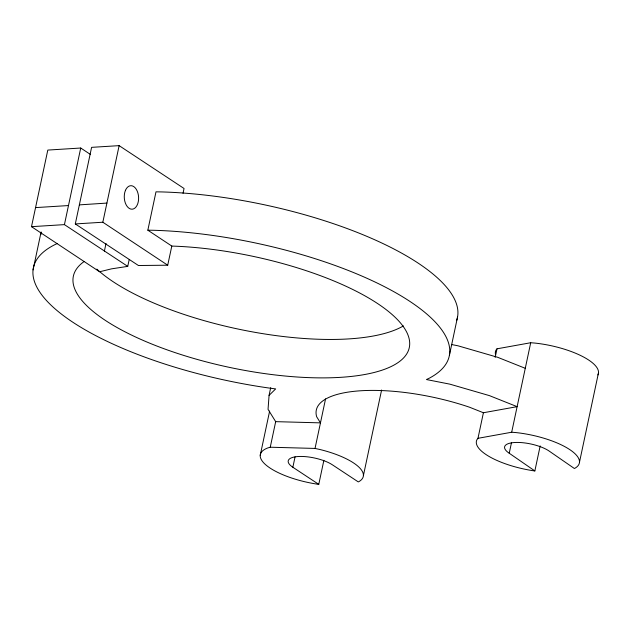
<?xml version="1.0" encoding="UTF-8"?>
<svg xmlns="http://www.w3.org/2000/svg" width="630" height="630" viewBox="0 0 630 630"><rect width="100%" height="100%" fill="white"/><g stroke="black" fill="none" stroke-linecap="round" stroke-linejoin="round"><path stroke-width="0.94" d="M270.703 387.694L269.073 395.364L268.049 409.358L275.68 421.651L270.246 447.221L267.774 447.954A52.621 17.396 12 0 0 268.207 466.767A52.621 17.396 12 0 0 317.276 484.163L318.772 484.36L323.883 460.302M129.174 259.678L127.74 266.38L111.51 268.852L99.595 271.774L31.5 226.674L47.801 150.074L80.727 148.026L90.515 154.492M33.051 269.931L41.108 231.934M127.74 266.38L64.425 224.626L80.727 148.026M456.624 320.489A212.57 70.261 12 0 0 371.196 238.211A212.57 70.261 12 0 0 161.477 191.922L155.988 191.835L147.837 230.194L171.809 246.062L167.714 265.206L138.427 265.506L75.301 223.941L91.602 147.349L119.133 145.64L184.047 188.488L183.031 193.284M167.714 265.206L102.832 222.225L119.133 145.64M104.391 251.118L106.021 243.448M260.229 455.34L269.632 411.075M318.772 484.36L292.856 467.255L295.068 456.837M270.246 447.221L315.031 448.434L325.56 398.892M363.392 475.658L381.599 390.017M449.403 355.328L457.553 316.977M540.17 445.922L534.854 470.941L533.358 470.752A52.621 17.396 12 0 1 476.918 439.732L477.973 438.315L483.407 412.745L517.12 406.657L489.4 395.616L449.804 384.142L426.439 379.543L429.211 378.236A212.57 70.261 12 0 0 389.623 289.383A212.57 70.261 12 0 0 153.326 230.273L147.837 230.194M495.18 357.352L496.991 348.823L530.712 342.736L534.799 343.066A52.621 17.396 12 0 1 597.894 374.945M477.973 438.315L511.686 432.227L530.712 342.736M534.854 470.941L509.237 453.238L511.489 442.654M579.482 462.239L598.5 372.747M496.991 348.823L495.936 350.241A52.621 17.396 12 0 0 495.416 353.997M269.073 395.364L275.672 388.907L269.774 388.143A212.57 70.261 12 0 1 70.426 320.615A212.57 70.261 12 0 1 57.322 243.487M79.38 204.876L106.927 203.081M35.571 207.601L68.497 205.553M75.301 223.941L102.832 222.225M31.5 226.674L64.425 224.626M275.68 421.651L320.465 422.864L316.662 416.737A111.408 36.823 12 0 1 469.578 407.24L483.407 412.745M171.809 246.062L176.652 246.251A171.714 56.755 12 0 1 408.059 335.223A171.714 56.755 12 0 1 222.107 365.762A171.714 56.755 12 0 1 84.27 261.426M511.686 432.227L515.773 432.558A52.621 17.396 12 0 1 567.52 448.19A52.621 17.396 12 0 1 575.064 468.161L574.363 468.492L548.746 450.789A24.924 8.237 12 0 0 514.6 442.512A24.924 8.237 12 0 0 509.237 453.238M451.411 344.5L457.955 345.791L497.55 357.257L525.27 368.306M315.031 448.434L319.812 449.481A52.621 17.396 12 0 1 358.982 481.58L358.273 481.903L332.364 464.798A24.924 8.237 12 0 0 298.218 456.522A24.924 8.237 12 0 0 292.856 467.255M403.389 325.93A171.714 56.755 12 0 1 250.976 331.608A171.714 56.755 12 0 1 96.831 269.105M41.06 234.336A212.57 70.261 12 0 1 41.115 232.494M125.472 190.307A11.773 7.158 86.5 0 0 130.969 209.113A11.773 7.158 86.5 0 0 137.883 192.945A11.773 7.158 86.5 0 0 125.472 190.307"/></g></svg>
